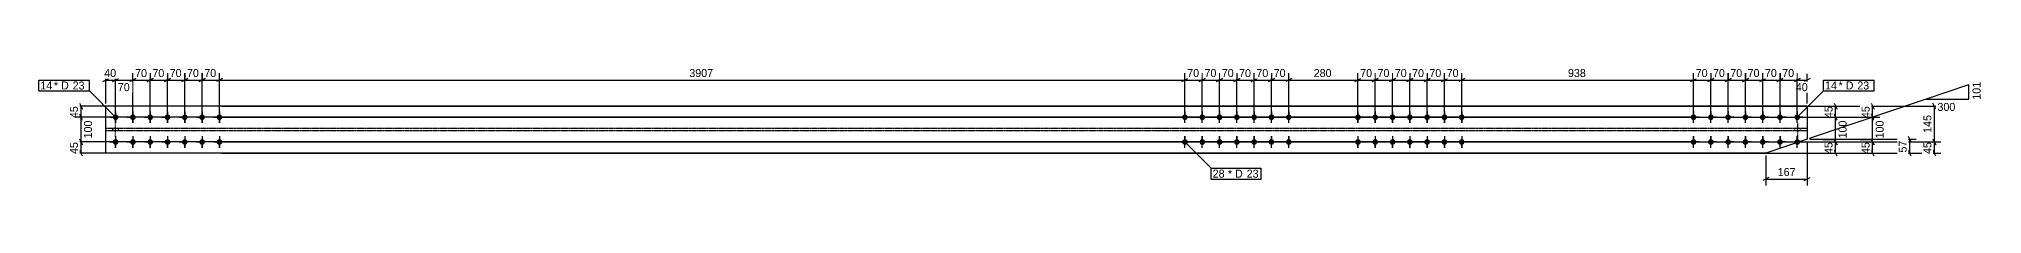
# Model space of a CAD drawing. Header units: millimetres. Extents: x 32 to 20329, y 26 to 977.
# Drawn here: x 32 to 7895, y 32 to 508 of the extents above; entities that cross this region are included whole.
import ezdxf

# ---------------------------------------------------------------- set-up
doc = ezdxf.new("R2010")
doc.units = ezdxf.units.MM
doc.linetypes.add('DXK_LINE_DOT2', pattern=[3.9198, 1.9599, -1.9599])
doc.linetypes.add('DXK_LINE_DOT4', pattern=[0.9408, 0.4704, -0.4704])
doc.styles.add('Comic Sans MS', font='COMIC.TTF', dxfattribs={"height": 0.2})

msp = doc.modelspace()

# ---------------------------------------------------------------- hatches: boundary and pattern name
at = {"linetype": 'Continuous'}
for points in [[(342.5, 296.1, -1), (342.5, 319.1, -1)], [(412.5, 296.1, -1), (412.5, 319.1, -1)], [(482.5, 296.1, -1), (482.5, 319.1, -1)], [(552.5, 296.1, -1), (552.5, 319.1, -1)], [(622.5, 296.1, -1), (622.5, 319.1, -1)], [(692.5, 296.1, -1), (692.5, 319.1, -1)], [(762.5, 296.1, -1), (762.5, 319.1, -1)], [(4669.7, 319.1, -1), (4669.7, 296.1, -1)], [(4739.7, 319.1, -1), (4739.7, 296.1, -1)], [(4809.7, 319.1, -1), (4809.7, 296.1, -1)], [(4879.7, 319.1, -1), (4879.7, 296.1, -1)], [(4949.7, 319.1, -1), (4949.7, 296.1, -1)], [(5019.7, 319.1, -1), (5019.7, 296.1, -1)], [(5089.7, 319.1, -1), (5089.7, 296.1, -1)], [(5369.7, 296.1, -1), (5369.7, 319.1, -1)], [(5439.7, 296.1, -1), (5439.7, 319.1, -1)], [(5509.7, 296.1, -1), (5509.7, 319.1, -1)], [(5579.7, 296.1, -1), (5579.7, 319.1, -1)], [(5649.7, 296.1, -1), (5649.7, 319.1, -1)], [(5719.7, 296.1, -1), (5719.7, 319.1, -1)], [(5789.7, 296.1, -1), (5789.7, 319.1, -1)], [(6727.6, 319.1, -1), (6727.6, 296.1, -1)], [(6797.6, 319.1, -1), (6797.6, 296.1, -1)], [(6867.6, 319.1, -1), (6867.6, 296.1, -1)], [(6937.6, 319.1, -1), (6937.6, 296.1, -1)], [(7007.6, 319.1, -1), (7007.6, 296.1, -1)], [(7077.6, 319.1, -1), (7077.6, 296.1, -1)], [(7147.6, 319.1, -1), (7147.6, 296.1, -1)], [(342.5, 196.1, -1), (342.5, 219.1, -1)], [(412.5, 196.1, -1), (412.5, 219.1, -1)], [(482.5, 196.1, -1), (482.5, 219.1, -1)], [(552.5, 196.1, -1), (552.5, 219.1, -1)], [(622.5, 196.1, -1), (622.5, 219.1, -1)], [(692.5, 196.1, -1), (692.5, 219.1, -1)], [(762.5, 196.1, -1), (762.5, 219.1, -1)], [(4669.7, 219.1, -1), (4669.7, 196.1, -1)], [(4739.7, 219.1, -1), (4739.7, 196.1, -1)], [(4809.7, 219.1, -1), (4809.7, 196.1, -1)], [(4879.7, 219.1, -1), (4879.7, 196.1, -1)], [(4949.7, 219.1, -1), (4949.7, 196.1, -1)], [(5019.7, 219.1, -1), (5019.7, 196.1, -1)], [(5089.7, 219.1, -1), (5089.7, 196.1, -1)], [(5369.7, 196.1, -1), (5369.7, 219.1, -1)], [(5439.7, 196.1, -1), (5439.7, 219.1, -1)], [(5509.7, 196.1, -1), (5509.7, 219.1, -1)], [(5579.7, 196.1, -1), (5579.7, 219.1, -1)], [(5649.7, 196.1, -1), (5649.7, 219.1, -1)], [(5719.7, 196.1, -1), (5719.7, 219.1, -1)], [(5789.7, 196.1, -1), (5789.7, 219.1, -1)], [(6727.6, 219.1, -1), (6727.6, 196.1, -1)], [(6797.6, 219.1, -1), (6797.6, 196.1, -1)], [(6867.6, 219.1, -1), (6867.6, 196.1, -1)], [(6937.6, 219.1, -1), (6937.6, 196.1, -1)], [(7007.6, 219.1, -1), (7007.6, 196.1, -1)], [(7077.6, 219.1, -1), (7077.6, 196.1, -1)], [(7147.6, 219.1, -1), (7147.6, 196.1, -1)]]:
    msp.add_hatch(color=3, dxfattribs=at).paths.add_polyline_path(points)

# ---------------------------------------------------------------- linework, layer by layer
at = {"color": 8, "linetype": 'Continuous'}
for p, q in [((302.5, 362.6), (302.5, 486)), ((342.5, 317.6), (342.5, 483.2)), ((412.5, 317.6), (412.5, 486)), ((482.5, 317.6), (482.5, 486)), ((552.5, 317.6), (552.5, 486)), ((622.5, 317.6), (622.5, 486)), ((692.5, 317.6), (692.5, 486)), ((762.5, 317.6), (762.5, 486)), ((762.5, 317.6), (762.5, 486)), ((4669.7, 317.6), (4669.7, 486)), ((4739.7, 317.6), (4739.7, 486)), ((4809.7, 317.6), (4809.7, 486)), ((4879.7, 317.6), (4879.7, 486)), ((4949.7, 317.6), (4949.7, 486)), ((5019.7, 317.6), (5019.7, 486)), ((5089.7, 317.6), (5089.7, 486)), ((5089.7, 317.6), (5089.7, 486)), ((5369.7, 317.6), (5369.7, 486)), ((5439.7, 317.6), (5439.7, 486)), ((5509.7, 317.6), (5509.7, 486)), ((5579.7, 317.6), (5579.7, 486)), ((5649.7, 317.6), (5649.7, 486)), ((5719.7, 317.6), (5719.7, 486)), ((5789.7, 317.6), (5789.7, 486)), ((5789.7, 317.6), (5789.7, 486)), ((6727.6, 317.6), (6727.6, 486)), ((6727.6, 317.6), (6727.6, 486)), ((6797.6, 317.6), (6797.6, 486)), ((6867.6, 317.6), (6867.6, 486)), ((6937.6, 317.6), (6937.6, 486)), ((7007.6, 317.6), (7007.6, 486)), ((7077.6, 317.6), (7077.6, 486)), ((7147.6, 317.6), (7147.6, 483.2)), ((7187.6, 362.6), (7187.6, 483.2)), ((330.5, 451.6), (354.5, 463.6)), ((400.5, 451.6), (424.5, 463.6)), ((470.5, 451.6), (494.5, 463.6)), ((540.5, 451.6), (564.5, 463.6)), ((610.5, 451.6), (634.5, 463.6)), ((680.5, 451.6), (704.5, 463.6)), ((692.5, 457.6), (762.5, 457.6)), ((774.5, 463.6), (750.5, 451.6)), ((774.5, 463.6), (750.5, 451.6)), ((4657.7, 451.6), (4681.7, 463.6)), ((4727.7, 451.6), (4751.7, 463.6)), ((4797.7, 451.6), (4821.7, 463.6)), ((4867.7, 451.6), (4891.7, 463.6)), ((4879.7, 457.6), (4949.7, 457.6)), ((4961.7, 463.6), (4937.7, 451.6)), ((5007.7, 451.6), (5031.7, 463.6)), ((5019.7, 457.6), (5089.7, 457.6)), ((5101.7, 463.6), (5077.7, 451.6)), ((5101.7, 463.6), (5077.7, 451.6)), ((5357.7, 451.6), (5381.7, 463.6)), ((5427.7, 451.6), (5451.7, 463.6)), ((5497.7, 451.6), (5521.7, 463.6)), ((5567.7, 451.6), (5591.7, 463.6)), ((5637.7, 451.6), (5661.7, 463.6)), ((5649.7, 457.6), (5719.7, 457.6)), ((5731.7, 463.6), (5707.7, 451.6)), ((5801.7, 463.6), (5777.7, 451.6)), ((5801.7, 463.6), (5777.7, 451.6)), ((5789.7, 457.6), (6727.6, 457.6)), ((6715.6, 451.6), (6739.6, 463.6)), ((6715.6, 451.6), (6739.6, 463.6)), ((6785.6, 451.6), (6809.6, 463.6)), ((6855.6, 451.6), (6879.6, 463.6)), ((6925.6, 451.6), (6949.6, 463.6)), ((6937.6, 457.6), (7007.6, 457.6)), ((7019.6, 463.6), (6995.6, 451.6)), ((7065.6, 451.6), (7089.6, 463.6)), ((7135.6, 451.6), (7159.6, 463.6)), ((7147.6, 457.6), (7187.6, 457.6)), ((7199.6, 463.6), (7175.6, 451.6)), ((7666.5, 381.1), (7841.1, 440.1)), ((7841.1, 381.1), (7841.1, 440.1)), ((6717.6, 352.6), (174.1, 352.6)), ((196.5, 364.6), (208.5, 340.6)), ((208.5, 295.6), (196.5, 319.6)), ((202.5, 307.6), (202.5, 352.6)), ((5799.7, 352.6), (7328.1, 352.6)), ((7296.5, 364.6), (7308.5, 340.6)), ((7296.5, 319.6), (7308.5, 295.6)), ((7446.5, 364.6), (7458.5, 340.6)), ((7458.5, 295.6), (7446.5, 319.6)), ((7452.5, 307.6), (7452.5, 352.6)), ((7666.5, 381.1), (7841.1, 381.1)), ((7708.5, 340.6), (7696.5, 364.6)), ((6717.6, 307.6), (174.1, 307.6)), ((5799.7, 307.6), (7330.9, 307.6)), ((7302.5, 207.6), (7302.5, 307.6)), ((6717.6, 162.6), (174.1, 162.6)), ((6717.6, 207.6), (176.9, 207.6)), ((208.5, 195.6), (196.5, 219.6)), ((208.5, 150.6), (196.5, 174.6)), ((772.5, 162.6), (7478.1, 162.6)), ((5799.7, 207.6), (7330.9, 207.6)), ((5799.7, 162.6), (7728.1, 162.6)), ((5799.7, 162.6), (7328.1, 162.6)), ((7187.6, 209.2), (7187.6, 32)), ((7308.5, 195.6), (7296.5, 219.6)), ((7308.5, 150.6), (7296.5, 174.6)), ((7446.5, 219.6), (7458.5, 195.6)), ((7458.5, 150.6), (7446.5, 174.6)), ((7452.5, 162.6), (7452.5, 207.6)), ((7596.5, 231.2), (7608.5, 207.2)), ((7608.5, 150.6), (7596.5, 174.6)), ((7602.5, 162.6), (7602.5, 219.2)), ((7696.5, 219.6), (7708.5, 195.6)), ((7708.5, 150.6), (7696.5, 174.6)), ((7702.5, 162.6), (7702.5, 207.6)), ((7020.1, 152.6), (7020.1, 32)), ((7032.1, 63.6), (7008.1, 51.6)), ((7020.1, 57.6), (7187.6, 57.6)), ((7175.6, 51.6), (7199.6, 63.6))]:
    msp.add_line(p, q, dxfattribs=at)
at = {"color": 7, "linetype": 'Continuous'}
for p, q in [((7187.6, 352.6), (302.5, 352.6)), ((302.5, 162.6), (302.5, 352.6)), ((7187.6, 352.6), (7187.6, 219.2)), ((7020.1, 162.6), (302.5, 162.6)), ((7187.6, 219.2), (7020.1, 162.6))]:
    msp.add_line(p, q, dxfattribs=at)
at = {"color": 3, "linetype": 'Continuous'}
for p, q in [((342.5, 330.6), (342.5, 284.6)), ((342.5, 330.6), (342.5, 315.3)), ((412.5, 330.6), (412.5, 284.6)), ((412.5, 330.6), (412.5, 315.3)), ((482.5, 330.6), (482.5, 284.6)), ((482.5, 330.6), (482.5, 315.3)), ((552.5, 330.6), (552.5, 284.6)), ((552.5, 330.6), (552.5, 315.3)), ((622.5, 330.6), (622.5, 284.6)), ((622.5, 330.6), (622.5, 315.3)), ((692.5, 330.6), (692.5, 284.6)), ((692.5, 330.6), (692.5, 315.3)), ((762.5, 330.6), (762.5, 284.6)), ((762.5, 330.6), (762.5, 315.3)), ((4669.7, 284.6), (4669.7, 330.6)), ((4669.7, 330.6), (4669.7, 315.3)), ((4739.7, 284.6), (4739.7, 330.6)), ((4739.7, 330.6), (4739.7, 315.3)), ((4809.7, 284.6), (4809.7, 330.6)), ((4809.7, 330.6), (4809.7, 315.3)), ((4879.7, 284.6), (4879.7, 330.6)), ((4879.7, 330.6), (4879.7, 315.3)), ((4949.7, 284.6), (4949.7, 330.6)), ((4949.7, 330.6), (4949.7, 315.3)), ((5019.7, 284.6), (5019.7, 330.6)), ((5019.7, 330.6), (5019.7, 315.3)), ((5089.7, 284.6), (5089.7, 330.6)), ((5089.7, 330.6), (5089.7, 315.3)), ((5369.7, 330.6), (5369.7, 284.6)), ((5369.7, 330.6), (5369.7, 315.3)), ((5439.7, 330.6), (5439.7, 284.6)), ((5439.7, 330.6), (5439.7, 315.3)), ((5509.7, 330.6), (5509.7, 284.6)), ((5509.7, 330.6), (5509.7, 315.3)), ((5579.7, 330.6), (5579.7, 284.6)), ((5579.7, 330.6), (5579.7, 315.3)), ((5649.7, 330.6), (5649.7, 284.6)), ((5649.7, 330.6), (5649.7, 315.3)), ((5719.7, 330.6), (5719.7, 284.6)), ((5719.7, 330.6), (5719.7, 315.3)), ((5789.7, 330.6), (5789.7, 284.6)), ((5789.7, 330.6), (5789.7, 315.3)), ((6727.6, 284.6), (6727.6, 330.6)), ((6727.6, 330.6), (6727.6, 315.3)), ((6797.6, 284.6), (6797.6, 330.6)), ((6797.6, 330.6), (6797.6, 315.3)), ((6867.6, 284.6), (6867.6, 330.6)), ((6867.6, 330.6), (6867.6, 315.3)), ((6937.6, 284.6), (6937.6, 330.6)), ((6937.6, 330.6), (6937.6, 315.3)), ((7007.6, 284.6), (7007.6, 330.6)), ((7007.6, 330.6), (7007.6, 315.3)), ((7077.6, 284.6), (7077.6, 330.6)), ((7077.6, 330.6), (7077.6, 315.3)), ((7147.6, 284.6), (7147.6, 330.6)), ((7147.6, 330.6), (7147.6, 315.3)), ((365.5, 307.6), (319.5, 307.6)), ((319.5, 307.6), (334.8, 307.6)), ((342.5, 284.6), (342.5, 299.9)), ((365.5, 307.6), (350.1, 307.6)), ((435.5, 307.6), (389.5, 307.6)), ((389.5, 307.6), (404.8, 307.6)), ((412.5, 284.6), (412.5, 299.9)), ((435.5, 307.6), (420.1, 307.6)), ((505.5, 307.6), (459.5, 307.6)), ((459.5, 307.6), (474.8, 307.6)), ((482.5, 284.6), (482.5, 299.9)), ((505.5, 307.6), (490.1, 307.6)), ((575.5, 307.6), (529.5, 307.6)), ((529.5, 307.6), (544.8, 307.6)), ((552.5, 284.6), (552.5, 299.9)), ((575.5, 307.6), (560.1, 307.6)), ((645.5, 307.6), (599.5, 307.6)), ((599.5, 307.6), (614.8, 307.6)), ((622.5, 284.6), (622.5, 299.9)), ((645.5, 307.6), (630.1, 307.6)), ((715.5, 307.6), (669.5, 307.6)), ((669.5, 307.6), (684.8, 307.6)), ((692.5, 284.6), (692.5, 299.9)), ((715.5, 307.6), (700.1, 307.6)), ((785.5, 307.6), (739.5, 307.6)), ((739.5, 307.6), (754.8, 307.6)), ((762.5, 284.6), (762.5, 299.9)), ((785.5, 307.6), (770.1, 307.6)), ((4646.7, 307.6), (4692.7, 307.6)), ((4646.7, 307.6), (4662, 307.6)), ((4669.7, 284.6), (4669.7, 299.9)), ((4692.7, 307.6), (4677.4, 307.6)), ((4716.7, 307.6), (4762.7, 307.6)), ((4716.7, 307.6), (4732, 307.6)), ((4739.7, 284.6), (4739.7, 299.9)), ((4762.7, 307.6), (4747.4, 307.6)), ((4786.7, 307.6), (4832.7, 307.6)), ((4786.7, 307.6), (4802, 307.6)), ((4809.7, 284.6), (4809.7, 299.9)), ((4832.7, 307.6), (4817.4, 307.6)), ((4856.7, 307.6), (4902.7, 307.6)), ((4856.7, 307.6), (4872, 307.6)), ((4879.7, 284.6), (4879.7, 299.9)), ((4902.7, 307.6), (4887.4, 307.6)), ((4926.7, 307.6), (4972.7, 307.6)), ((4926.7, 307.6), (4942, 307.6)), ((4949.7, 284.6), (4949.7, 299.9)), ((4972.7, 307.6), (4957.4, 307.6)), ((4996.7, 307.6), (5042.7, 307.6)), ((4996.7, 307.6), (5012, 307.6)), ((5019.7, 284.6), (5019.7, 299.9)), ((5042.7, 307.6), (5027.4, 307.6)), ((5066.7, 307.6), (5112.7, 307.6)), ((5066.7, 307.6), (5082, 307.6)), ((5089.7, 284.6), (5089.7, 299.9)), ((5112.7, 307.6), (5097.4, 307.6)), ((5392.7, 307.6), (5346.7, 307.6)), ((5346.7, 307.6), (5362, 307.6)), ((5369.7, 284.6), (5369.7, 299.9)), ((5392.7, 307.6), (5377.4, 307.6)), ((5462.7, 307.6), (5416.7, 307.6)), ((5416.7, 307.6), (5432, 307.6)), ((5439.7, 284.6), (5439.7, 299.9)), ((5462.7, 307.6), (5447.4, 307.6)), ((5532.7, 307.6), (5486.7, 307.6)), ((5486.7, 307.6), (5502, 307.6)), ((5509.7, 284.6), (5509.7, 299.9)), ((5532.7, 307.6), (5517.4, 307.6)), ((5602.7, 307.6), (5556.7, 307.6)), ((5556.7, 307.6), (5572, 307.6)), ((5579.7, 284.6), (5579.7, 299.9)), ((5602.7, 307.6), (5587.4, 307.6)), ((5672.7, 307.6), (5626.7, 307.6)), ((5626.7, 307.6), (5642, 307.6)), ((5649.7, 284.6), (5649.7, 299.9)), ((5672.7, 307.6), (5657.4, 307.6)), ((5742.7, 307.6), (5696.7, 307.6)), ((5696.7, 307.6), (5712, 307.6)), ((5719.7, 284.6), (5719.7, 299.9)), ((5742.7, 307.6), (5727.4, 307.6)), ((5812.7, 307.6), (5766.7, 307.6)), ((5766.7, 307.6), (5782, 307.6)), ((5789.7, 284.6), (5789.7, 299.9)), ((5812.7, 307.6), (5797.4, 307.6)), ((6704.6, 307.6), (6750.6, 307.6)), ((6704.6, 307.6), (6719.9, 307.6)), ((6727.6, 284.6), (6727.6, 299.9)), ((6750.6, 307.6), (6735.3, 307.6)), ((6774.6, 307.6), (6820.6, 307.6)), ((6774.6, 307.6), (6789.9, 307.6)), ((6797.6, 284.6), (6797.6, 299.9)), ((6820.6, 307.6), (6805.3, 307.6)), ((6844.6, 307.6), (6890.6, 307.6)), ((6844.6, 307.6), (6859.9, 307.6)), ((6867.6, 284.6), (6867.6, 299.9)), ((6890.6, 307.6), (6875.3, 307.6)), ((6914.6, 307.6), (6960.6, 307.6)), ((6914.6, 307.6), (6929.9, 307.6)), ((6937.6, 284.6), (6937.6, 299.9)), ((6960.6, 307.6), (6945.3, 307.6)), ((6984.6, 307.6), (7030.6, 307.6)), ((6984.6, 307.6), (6999.9, 307.6)), ((7007.6, 284.6), (7007.6, 299.9)), ((7030.6, 307.6), (7015.3, 307.6)), ((7054.6, 307.6), (7100.6, 307.6)), ((7054.6, 307.6), (7069.9, 307.6)), ((7077.6, 284.6), (7077.6, 299.9)), ((7100.6, 307.6), (7085.3, 307.6)), ((7124.6, 307.6), (7170.6, 307.6)), ((7124.6, 307.6), (7139.9, 307.6)), ((7147.6, 284.6), (7147.6, 299.9)), ((7170.6, 307.6), (7155.3, 307.6)), ((365.5, 207.6), (319.5, 207.6)), ((319.5, 207.6), (334.8, 207.6)), ((342.5, 230.6), (342.5, 184.6)), ((342.5, 230.6), (342.5, 215.3)), ((342.5, 184.6), (342.5, 199.9)), ((365.5, 207.6), (350.1, 207.6)), ((435.5, 207.6), (389.5, 207.6)), ((389.5, 207.6), (404.8, 207.6)), ((412.5, 230.6), (412.5, 184.6)), ((412.5, 230.6), (412.5, 215.3)), ((412.5, 184.6), (412.5, 199.9)), ((435.5, 207.6), (420.1, 207.6)), ((505.5, 207.6), (459.5, 207.6)), ((459.5, 207.6), (474.8, 207.6)), ((482.5, 230.6), (482.5, 184.6)), ((482.5, 230.6), (482.5, 215.3)), ((482.5, 184.6), (482.5, 199.9)), ((505.5, 207.6), (490.1, 207.6)), ((575.5, 207.6), (529.5, 207.6)), ((529.5, 207.6), (544.8, 207.6)), ((552.5, 230.6), (552.5, 184.6)), ((552.5, 230.6), (552.5, 215.3)), ((552.5, 184.6), (552.5, 199.9)), ((575.5, 207.6), (560.1, 207.6)), ((645.5, 207.6), (599.5, 207.6)), ((599.5, 207.6), (614.8, 207.6)), ((622.5, 230.6), (622.5, 184.6)), ((622.5, 230.6), (622.5, 215.3)), ((622.5, 184.6), (622.5, 199.9)), ((645.5, 207.6), (630.1, 207.6)), ((715.5, 207.6), (669.5, 207.6)), ((669.5, 207.6), (684.8, 207.6)), ((692.5, 230.6), (692.5, 184.6)), ((692.5, 230.6), (692.5, 215.3)), ((692.5, 184.6), (692.5, 199.9)), ((715.5, 207.6), (700.1, 207.6)), ((785.5, 207.6), (739.5, 207.6)), ((739.5, 207.6), (754.8, 207.6)), ((762.5, 230.6), (762.5, 184.6)), ((762.5, 230.6), (762.5, 215.3)), ((762.5, 184.6), (762.5, 199.9)), ((785.5, 207.6), (770.1, 207.6)), ((4646.7, 207.6), (4692.7, 207.6)), ((4646.7, 207.6), (4662, 207.6)), ((4669.7, 184.6), (4669.7, 230.6)), ((4669.7, 230.6), (4669.7, 215.3)), ((4669.7, 184.6), (4669.7, 199.9)), ((4692.7, 207.6), (4677.4, 207.6)), ((4716.7, 207.6), (4762.7, 207.6)), ((4716.7, 207.6), (4732, 207.6)), ((4739.7, 184.6), (4739.7, 230.6)), ((4739.7, 230.6), (4739.7, 215.3)), ((4739.7, 184.6), (4739.7, 199.9)), ((4762.7, 207.6), (4747.4, 207.6)), ((4786.7, 207.6), (4832.7, 207.6)), ((4786.7, 207.6), (4802, 207.6)), ((4809.7, 184.6), (4809.7, 230.6)), ((4809.7, 230.6), (4809.7, 215.3)), ((4809.7, 184.6), (4809.7, 199.9)), ((4832.7, 207.6), (4817.4, 207.6)), ((4856.7, 207.6), (4902.7, 207.6)), ((4856.7, 207.6), (4872, 207.6)), ((4879.7, 184.6), (4879.7, 230.6)), ((4879.7, 230.6), (4879.7, 215.3)), ((4879.7, 184.6), (4879.7, 199.9)), ((4902.7, 207.6), (4887.4, 207.6)), ((4926.7, 207.6), (4972.7, 207.6)), ((4926.7, 207.6), (4942, 207.6)), ((4949.7, 184.6), (4949.7, 230.6)), ((4949.7, 230.6), (4949.7, 215.3)), ((4949.7, 184.6), (4949.7, 199.9)), ((4972.7, 207.6), (4957.4, 207.6)), ((4996.7, 207.6), (5042.7, 207.6)), ((4996.7, 207.6), (5012, 207.6)), ((5019.7, 184.6), (5019.7, 230.6)), ((5019.7, 230.6), (5019.7, 215.3)), ((5019.7, 184.6), (5019.7, 199.9)), ((5042.7, 207.6), (5027.4, 207.6)), ((5066.7, 207.6), (5112.7, 207.6)), ((5066.7, 207.6), (5082, 207.6)), ((5089.7, 184.6), (5089.7, 230.6)), ((5089.7, 230.6), (5089.7, 215.3)), ((5089.7, 184.6), (5089.7, 199.9)), ((5112.7, 207.6), (5097.4, 207.6)), ((5392.7, 207.6), (5346.7, 207.6)), ((5346.7, 207.6), (5362, 207.6)), ((5369.7, 230.6), (5369.7, 184.6)), ((5369.7, 230.6), (5369.7, 215.3)), ((5369.7, 184.6), (5369.7, 199.9)), ((5392.7, 207.6), (5377.4, 207.6)), ((5462.7, 207.6), (5416.7, 207.6)), ((5416.7, 207.6), (5432, 207.6)), ((5439.7, 230.6), (5439.7, 184.6)), ((5439.7, 230.6), (5439.7, 215.3)), ((5439.7, 184.6), (5439.7, 199.9)), ((5462.7, 207.6), (5447.4, 207.6)), ((5532.7, 207.6), (5486.7, 207.6)), ((5486.7, 207.6), (5502, 207.6)), ((5509.7, 230.6), (5509.7, 184.6)), ((5509.7, 230.6), (5509.7, 215.3)), ((5509.7, 184.6), (5509.7, 199.9)), ((5532.7, 207.6), (5517.4, 207.6)), ((5602.7, 207.6), (5556.7, 207.6)), ((5556.7, 207.6), (5572, 207.6)), ((5579.7, 230.6), (5579.7, 184.6)), ((5579.7, 230.6), (5579.7, 215.3)), ((5579.7, 184.6), (5579.7, 199.9)), ((5602.7, 207.6), (5587.4, 207.6)), ((5672.7, 207.6), (5626.7, 207.6)), ((5626.7, 207.6), (5642, 207.6)), ((5649.7, 230.6), (5649.7, 184.6)), ((5649.7, 230.6), (5649.7, 215.3)), ((5649.7, 184.6), (5649.7, 199.9)), ((5672.7, 207.6), (5657.4, 207.6)), ((5742.7, 207.6), (5696.7, 207.6)), ((5696.7, 207.6), (5712, 207.6)), ((5719.7, 230.6), (5719.7, 184.6)), ((5719.7, 230.6), (5719.7, 215.3)), ((5719.7, 184.6), (5719.7, 199.9)), ((5742.7, 207.6), (5727.4, 207.6)), ((5812.7, 207.6), (5766.7, 207.6)), ((5766.7, 207.6), (5782, 207.6)), ((5789.7, 230.6), (5789.7, 184.6)), ((5789.7, 230.6), (5789.7, 215.3)), ((5789.7, 184.6), (5789.7, 199.9)), ((5812.7, 207.6), (5797.4, 207.6)), ((6704.6, 207.6), (6750.6, 207.6)), ((6704.6, 207.6), (6719.9, 207.6)), ((6727.6, 184.6), (6727.6, 230.6)), ((6727.6, 230.6), (6727.6, 215.3)), ((6727.6, 184.6), (6727.6, 199.9)), ((6750.6, 207.6), (6735.3, 207.6)), ((6774.6, 207.6), (6820.6, 207.6)), ((6774.6, 207.6), (6789.9, 207.6)), ((6797.6, 184.6), (6797.6, 230.6)), ((6797.6, 230.6), (6797.6, 215.3)), ((6797.6, 184.6), (6797.6, 199.9)), ((6820.6, 207.6), (6805.3, 207.6)), ((6844.6, 207.6), (6890.6, 207.6)), ((6844.6, 207.6), (6859.9, 207.6)), ((6867.6, 184.6), (6867.6, 230.6)), ((6867.6, 230.6), (6867.6, 215.3)), ((6867.6, 184.6), (6867.6, 199.9)), ((6890.6, 207.6), (6875.3, 207.6)), ((6914.6, 207.6), (6960.6, 207.6)), ((6914.6, 207.6), (6929.9, 207.6)), ((6937.6, 184.6), (6937.6, 230.6)), ((6937.6, 230.6), (6937.6, 215.3)), ((6937.6, 184.6), (6937.6, 199.9)), ((6960.6, 207.6), (6945.3, 207.6)), ((6984.6, 207.6), (7030.6, 207.6)), ((6984.6, 207.6), (6999.9, 207.6)), ((7007.6, 184.6), (7007.6, 230.6)), ((7007.6, 230.6), (7007.6, 215.3)), ((7007.6, 184.6), (7007.6, 199.9)), ((7030.6, 207.6), (7015.3, 207.6)), ((7054.6, 207.6), (7100.6, 207.6)), ((7054.6, 207.6), (7069.9, 207.6)), ((7077.6, 184.6), (7077.6, 230.6)), ((7077.6, 230.6), (7077.6, 215.3)), ((7077.6, 184.6), (7077.6, 199.9)), ((7100.6, 207.6), (7085.3, 207.6)), ((7124.6, 207.6), (7170.6, 207.6)), ((7124.6, 207.6), (7139.9, 207.6)), ((7147.6, 184.6), (7147.6, 230.6)), ((7147.6, 230.6), (7147.6, 215.3)), ((7147.6, 184.6), (7147.6, 199.9)), ((7170.6, 207.6), (7155.3, 207.6))]:
    msp.add_line(p, q, dxfattribs=at)
at = {"color": 7, "linetype": 'DXK_LINE_DOT4'}
for p, q in [((7187.6, 262.3), (302.5, 262.3)), ((7187.6, 252.9), (302.5, 252.9))]:
    msp.add_line(p, q, dxfattribs=at)
at = {"color": 3, "linetype": 'DXK_LINE_DOT2'}
for p, q in [((330.7, 252.9), (330.7, 262.3)), ((330.7, 252.9), (330.7, 262.3)), ((330.7, 252.9), (330.7, 262.3)), ((330.7, 252.9), (330.7, 262.3)), ((330.7, 252.9), (330.7, 262.3)), ((342.2, 229.7), (342.2, 292.9)), ((342.2, 229.7), (342.2, 292.9)), ((342.2, 229.7), (342.2, 292.9)), ((342.2, 229.7), (342.2, 292.9)), ((342.2, 229.7), (342.2, 292.9)), ((353.7, 252.9), (353.7, 262.3)), ((353.7, 252.9), (353.7, 262.3)), ((353.7, 252.9), (353.7, 262.3)), ((353.7, 252.9), (353.7, 262.3)), ((353.7, 252.9), (353.7, 262.3)), ((7136.4, 262.3), (7136.4, 252.9)), ((7136.4, 262.3), (7136.4, 252.9)), ((7136.4, 262.3), (7136.4, 252.9)), ((7136.4, 262.3), (7136.4, 252.9)), ((7136.4, 262.3), (7136.4, 252.9)), ((7147.9, 285.5), (7147.9, 222.3)), ((7147.9, 285.5), (7147.9, 222.3)), ((7147.9, 285.5), (7147.9, 222.3)), ((7147.9, 285.5), (7147.9, 222.3)), ((7147.9, 285.5), (7147.9, 222.3)), ((7159.4, 262.3), (7159.4, 252.9)), ((7159.4, 262.3), (7159.4, 252.9)), ((7159.4, 262.3), (7159.4, 252.9)), ((7159.4, 262.3), (7159.4, 252.9)), ((7159.4, 262.3), (7159.4, 252.9))]:
    msp.add_line(p, q, dxfattribs=at)

# ---------------------------------------------------------------- wipeouts: each hides what was drawn before it
at = {"color": 0}
for points in [[(83.3, 419.7), (83.3, 451.7), (38, 451.7), (38, 419.7)], [(4833.9, 63.5), (4833.9, 95.5), (4781.8, 95.5), (4781.8, 63.5)]]:
    msp.add_wipeout(points, dxfattribs=at)

# ---------------------------------------------------------------- next in the draw order: wipeouts: each hides what was drawn before it
for points in [[(4947.2, 463.6), (4947.2, 508.4), (4882.3, 508.4), (4882.3, 463.6)], [(5717.2, 463.6), (5717.2, 508.4), (5652.3, 508.4), (5652.3, 463.6)], [(6304.2, 463.6), (6304.2, 508.4), (6213.2, 508.4), (6213.2, 463.6)], [(7005, 463.6), (7005, 508.4), (6940.1, 508.4), (6940.1, 463.6)], [(83.3, 419.7), (83.3, 451.7), (38, 451.7), (38, 419.7)], [(7200, 406.8), (7200, 451.6), (7135.1, 451.6), (7135.1, 406.8)], [(7895.5, 449.3), (7850.7, 449.3), (7850.7, 372), (7895.5, 372)], [(196.5, 362.6), (151.7, 362.6), (151.7, 297.6), (196.5, 297.6)], [(7353.3, 299.7), (7308.5, 299.7), (7308.5, 215.5), (7353.3, 215.5)], [(4833.9, 63.5), (4833.9, 95.5), (4781.8, 95.5), (4781.8, 63.5)], [(7145.9, 63.6), (7145.9, 108.4), (7061.8, 108.4), (7061.8, 63.6)]]:
    msp.add_wipeout(points, dxfattribs=at)

# ---------------------------------------------------------------- next in the draw order: linework, layer by layer
at = {"color": 8, "linetype": 'Continuous'}
for p, q in [((4879.7, 317.6), (4879.7, 486)), ((4949.7, 317.6), (4949.7, 486)), ((5649.7, 317.6), (5649.7, 486)), ((5719.7, 317.6), (5719.7, 486)), ((6937.6, 317.6), (6937.6, 486)), ((7007.6, 317.6), (7007.6, 486)), ((7147.6, 317.6), (7147.6, 486)), ((4809.7, 457.6), (4879.7, 457.6)), ((4891.7, 463.6), (4867.7, 451.6)), ((4937.7, 451.6), (4961.7, 463.6)), ((5579.7, 457.6), (5649.7, 457.6)), ((5661.7, 463.6), (5637.7, 451.6)), ((5707.7, 451.6), (5731.7, 463.6)), ((5719.7, 457.6), (5789.7, 457.6)), ((6867.6, 457.6), (6937.6, 457.6)), ((6949.6, 463.6), (6925.6, 451.6)), ((6995.6, 451.6), (7019.6, 463.6)), ((7077.6, 457.6), (7147.6, 457.6)), ((7159.6, 463.6), (7135.6, 451.6)), ((196.5, 319.6), (208.5, 295.6)), ((7308.5, 295.6), (7296.5, 319.6)), ((7302.5, 307.6), (7302.5, 352.6)), ((6717.6, 307.6), (176.9, 307.6)), ((202.5, 207.6), (202.5, 307.6)), ((5799.7, 307.6), (7328.1, 307.6)), ((772.5, 207.6), (7478.1, 207.6)), ((5799.7, 207.6), (7728.1, 207.6)), ((5799.7, 207.6), (7328.1, 207.6)), ((7296.5, 219.6), (7308.5, 195.6)), ((7302.5, 162.6), (7302.5, 207.6))]:
    msp.add_line(p, q, dxfattribs=at)
at = {"color": 7, "linetype": 'Continuous'}
for p, q in [((32, 413.7), (32, 457.7)), ((4669.7, 207.6), (4775.8, 101.5)), ((4775.8, 57.5), (4775.8, 101.5))]:
    msp.add_line(p, q, dxfattribs=at)

# ---------------------------------------------------------------- next in the draw order: texts
at = {"color": 3, "style": 'Comic Sans MS'}
for s, p in [('70', (4888.7, 470)), ('70', (5658.7, 470)), ('938', (6219.6, 470)), ('70', (6946.5, 470)), ('40', (7141.5, 413.2)), ('167', (7068.2, 70))]:
    msp.add_text(s, height=32.38, dxfattribs=at).set_placement(p)
for s, p in [('101', (7889.1, 378.4)), ('45', (190.1, 304)), ('100', (7346.9, 221.9))]:
    msp.add_text(s, height=32.38, rotation=90.00021, dxfattribs=at).set_placement(p)

# ---------------------------------------------------------------- next in the draw order: wipeouts: each hides what was drawn before it
at = {"color": 0}
for points in [[(159.1, 419.7), (159.1, 451.7), (92.9, 451.7), (92.9, 419.7)], [(4909.7, 63.5), (4909.7, 95.5), (4843.5, 95.5), (4843.5, 63.5)]]:
    msp.add_wipeout(points, dxfattribs=at)

# ---------------------------------------------------------------- next in the draw order: wipeouts: each hides what was drawn before it
for points in [[(4877.2, 463.6), (4877.2, 508.4), (4812.3, 508.4), (4812.3, 463.6)], [(5647.2, 463.6), (5647.2, 508.4), (5582.3, 508.4), (5582.3, 463.6)], [(5787.2, 463.6), (5787.2, 508.4), (5722.3, 508.4), (5722.3, 463.6)], [(6935, 463.6), (6935, 508.4), (6870.1, 508.4), (6870.1, 463.6)], [(7145, 463.6), (7145, 508.4), (7080.1, 508.4), (7080.1, 463.6)], [(159.1, 419.7), (159.1, 451.7), (92.9, 451.7), (92.9, 419.7)], [(7296.5, 362.6), (7251.7, 362.6), (7251.7, 297.6), (7296.5, 297.6)], [(253.3, 299.7), (208.5, 299.7), (208.5, 215.5), (253.3, 215.5)], [(7446.5, 217.6), (7401.7, 217.6), (7401.7, 152.6), (7446.5, 152.6)], [(7696.5, 217.6), (7651.7, 217.6), (7651.7, 152.6), (7696.5, 152.6)], [(4909.7, 63.5), (4909.7, 95.5), (4843.5, 95.5), (4843.5, 63.5)]]:
    msp.add_wipeout(points, dxfattribs=at)

# ---------------------------------------------------------------- next in the draw order: linework, layer by layer
at = {"color": 8, "linetype": 'Continuous'}
for p, q in [((4809.7, 317.6), (4809.7, 486)), ((5579.7, 317.6), (5579.7, 486)), ((6867.6, 317.6), (6867.6, 486)), ((7077.6, 317.6), (7077.6, 486)), ((4739.7, 457.6), (4809.7, 457.6)), ((4821.7, 463.6), (4797.7, 451.6)), ((5509.7, 457.6), (5579.7, 457.6)), ((5591.7, 463.6), (5567.7, 451.6)), ((6797.6, 457.6), (6867.6, 457.6)), ((6879.6, 463.6), (6855.6, 451.6)), ((7007.6, 457.6), (7077.6, 457.6)), ((7089.6, 463.6), (7065.6, 451.6)), ((772.5, 352.6), (7478.1, 352.6)), ((5799.7, 352.6), (7728.1, 352.6)), ((7702.5, 207.6), (7702.5, 352.6)), ((772.5, 307.6), (7478.1, 307.6)), ((6717.6, 207.6), (174.1, 207.6)), ((196.5, 219.6), (208.5, 195.6)), ((202.5, 162.6), (202.5, 207.6)), ((5799.7, 207.6), (7728.1, 207.6)), ((7458.5, 195.6), (7446.5, 219.6)), ((7696.5, 219.6), (7708.5, 195.6))]:
    msp.add_line(p, q, dxfattribs=at)

# ---------------------------------------------------------------- next in the draw order: texts
at = {"color": 3, "style": 'Comic Sans MS'}
for s, p in [('70', (4818.7, 470)), ('70', (5588.7, 470)), ('70', (5728.7, 470)), ('70', (6876.5, 470)), ('70', (7086.5, 470)), ('14', (38, 419.7)), ('28', (4781.8, 63.5))]:
    msp.add_text(s, height=32.38, dxfattribs=at).set_placement(p)
for s, p in [('45', (7290.1, 304)), ('100', (246.9, 221.9)), ('45', (7440.1, 159)), ('45', (7690.1, 159))]:
    msp.add_text(s, height=32.38, rotation=90.00021, dxfattribs=at).set_placement(p)

# ---------------------------------------------------------------- next in the draw order: wipeouts: each hides what was drawn before it
at = {"color": 0}
for points in [[(220.8, 419.7), (220.8, 451.7), (168.7, 451.7), (168.7, 419.7)], [(4971.4, 63.5), (4971.4, 95.5), (4919.3, 95.5), (4919.3, 63.5)]]:
    msp.add_wipeout(points, dxfattribs=at)

# ---------------------------------------------------------------- next in the draw order: wipeouts: each hides what was drawn before it
for points in [[(4807.2, 463.6), (4807.2, 508.4), (4742.3, 508.4), (4742.3, 463.6)], [(5577.2, 463.6), (5577.2, 508.4), (5512.3, 508.4), (5512.3, 463.6)], [(6865, 463.6), (6865, 508.4), (6800.1, 508.4), (6800.1, 463.6)], [(7075, 463.6), (7075, 508.4), (7010.1, 508.4), (7010.1, 463.6)], [(220.8, 419.7), (220.8, 451.7), (168.7, 451.7), (168.7, 419.7)], [(7446.5, 362.6), (7401.7, 362.6), (7401.7, 297.6), (7446.5, 297.6)], [(7696.5, 322.2), (7651.7, 322.2), (7651.7, 238), (7696.5, 238)], [(196.5, 217.6), (151.7, 217.6), (151.7, 152.6), (196.5, 152.6)], [(4971.4, 63.5), (4971.4, 95.5), (4919.3, 95.5), (4919.3, 63.5)]]:
    msp.add_wipeout(points, dxfattribs=at)

# ---------------------------------------------------------------- next in the draw order: linework, layer by layer
at = {"color": 8, "linetype": 'Continuous'}
for p, q in [((4739.7, 317.6), (4739.7, 486)), ((5509.7, 317.6), (5509.7, 486)), ((6797.6, 317.6), (6797.6, 486)), ((4669.7, 457.6), (4739.7, 457.6)), ((4751.7, 463.6), (4727.7, 451.6)), ((5439.7, 457.6), (5509.7, 457.6)), ((5521.7, 463.6), (5497.7, 451.6)), ((6727.6, 457.6), (6797.6, 457.6)), ((6809.6, 463.6), (6785.6, 451.6)), ((7197.1, 222.4), (7666.5, 381.1)), ((7446.5, 319.6), (7458.5, 295.6)), ((772.5, 307.6), (7480.9, 307.6)), ((7452.5, 207.6), (7452.5, 307.6))]:
    msp.add_line(p, q, dxfattribs=at)
at = {"color": 7, "linetype": 'Continuous'}
for p, q in [((32, 457.7), (236.4, 457.7)), ((32, 413.7), (236.4, 413.7)), ((236.4, 413.7), (236.4, 457.7)), ((4775.8, 101.5), (4977.4, 101.5)), ((4977.4, 57.5), (4977.4, 101.5)), ((4775.8, 57.5), (4977.4, 57.5))]:
    msp.add_line(p, q, dxfattribs=at)

# ---------------------------------------------------------------- next in the draw order: texts
at = {"color": 3, "style": 'Comic Sans MS'}
for s, p in [('70', (4748.7, 470)), ('70', (5518.7, 470)), ('70', (6806.5, 470)), ('70', (7016.5, 470)), ('* D', (92.9, 419.7)), ('23', (168.7, 419.7)), ('* D', (4843.5, 63.5)), ('23', (4919.3, 63.5))]:
    msp.add_text(s, height=32.38, dxfattribs=at).set_placement(p)
for s, p in [('45', (7440.1, 304)), ('145', (7690.1, 244.4)), ('45', (190.1, 159))]:
    msp.add_text(s, height=32.38, rotation=90.00021, dxfattribs=at).set_placement(p)

# ---------------------------------------------------------------- next in the draw order: wipeouts: each hides what was drawn before it
at = {"color": 0}
for points in [[(4737.2, 463.6), (4737.2, 508.4), (4672.3, 508.4), (4672.3, 463.6)], [(5507.2, 463.6), (5507.2, 508.4), (5442.3, 508.4), (5442.3, 463.6)], [(6795, 463.6), (6795, 508.4), (6730.1, 508.4), (6730.1, 463.6)], [(7304.9, 419.7), (7304.9, 451.7), (7259.6, 451.7), (7259.6, 419.7)], [(7799.3, 326.7), (7799.3, 371.5), (7708.3, 371.5), (7708.3, 326.7)], [(7296.5, 217.6), (7251.7, 217.6), (7251.7, 152.6), (7296.5, 152.6)]]:
    msp.add_wipeout(points, dxfattribs=at)

# ---------------------------------------------------------------- next in the draw order: linework, layer by layer
at = {"color": 8, "linetype": 'Continuous'}
for p, q in [((4669.7, 317.6), (4669.7, 486)), ((5439.7, 317.6), (5439.7, 486)), ((762.5, 457.6), (4669.7, 457.6)), ((4657.7, 451.6), (4681.7, 463.6)), ((5369.7, 457.6), (5439.7, 457.6)), ((5451.7, 463.6), (5427.7, 451.6)), ((772.5, 207.6), (7480.9, 207.6)), ((7030.1, 162.6), (7628.1, 162.6))]:
    msp.add_line(p, q, dxfattribs=at)

# ---------------------------------------------------------------- next in the draw order: texts
at = {"color": 3, "style": 'Comic Sans MS'}
for s, p in [('70', (4678.7, 470)), ('70', (5448.7, 470)), ('70', (6736.5, 470)), ('300', (7714.7, 333.1))]:
    msp.add_text(s, height=32.38, dxfattribs=at).set_placement(p)
msp.add_text('45', height=32.38, rotation=90.00021, dxfattribs=at).set_placement((7290.1, 159))

# ---------------------------------------------------------------- next in the draw order: wipeouts: each hides what was drawn before it
at = {"color": 0}
msp.add_wipeout([(7304.9, 419.7), (7304.9, 451.7), (7259.6, 451.7), (7259.6, 419.7)], dxfattribs=at)

# ---------------------------------------------------------------- next in the draw order: linework, layer by layer
at = {"color": 7, "linetype": 'Continuous'}
for p, q in [((7147.6, 307.6), (7253.6, 413.7)), ((7253.6, 413.7), (7253.6, 457.7))]:
    msp.add_line(p, q, dxfattribs=at)

# ---------------------------------------------------------------- next in the draw order: wipeouts: each hides what was drawn before it
at = {"color": 0}
for points in [[(759.9, 463.6), (759.9, 508.4), (695, 508.4), (695, 463.6)], [(2774.6, 463.6), (2774.6, 508.4), (2657.6, 508.4), (2657.6, 463.6)], [(5437.2, 463.6), (5437.2, 508.4), (5372.3, 508.4), (5372.3, 463.6)], [(7380.7, 419.7), (7380.7, 451.7), (7314.5, 451.7), (7314.5, 419.7)], [(7503.3, 299.7), (7458.5, 299.7), (7458.5, 215.5), (7503.3, 215.5)]]:
    msp.add_wipeout(points, dxfattribs=at)

# ---------------------------------------------------------------- next in the draw order: linework, layer by layer
at = {"color": 8, "linetype": 'Continuous'}
for p, q in [((692.5, 317.6), (692.5, 486)), ((5369.7, 317.6), (5369.7, 486)), ((622.5, 457.6), (692.5, 457.6)), ((704.5, 463.6), (680.5, 451.6)), ((5089.7, 457.6), (5369.7, 457.6)), ((5357.7, 451.6), (5381.7, 463.6)), ((7197.6, 219.2), (7628.1, 219.2))]:
    msp.add_line(p, q, dxfattribs=at)

# ---------------------------------------------------------------- next in the draw order: texts
at = {"color": 3, "style": 'Comic Sans MS'}
for s, p in [('70', (701.4, 470)), ('3907', (2664, 470)), ('70', (5378.7, 470))]:
    msp.add_text(s, height=32.38, dxfattribs=at).set_placement(p)
msp.add_text('100', height=32.38, rotation=90.00021, dxfattribs=at).set_placement((7496.9, 221.9))

# ---------------------------------------------------------------- next in the draw order: wipeouts: each hides what was drawn before it
at = {"color": 0}
msp.add_wipeout([(7380.7, 419.7), (7380.7, 451.7), (7314.5, 451.7), (7314.5, 419.7)], dxfattribs=at)

# ---------------------------------------------------------------- next in the draw order: texts
at = {"color": 3, "style": 'Comic Sans MS'}
msp.add_text('14', height=32.38, dxfattribs=at).set_placement((7259.6, 419.7))

# ---------------------------------------------------------------- next in the draw order: wipeouts: each hides what was drawn before it
at = {"color": 0}
for points in [[(689.9, 463.6), (689.9, 508.4), (625, 508.4), (625, 463.6)], [(5087.2, 463.6), (5087.2, 508.4), (5022.3, 508.4), (5022.3, 463.6)], [(5275.2, 463.6), (5275.2, 508.4), (5184.2, 508.4), (5184.2, 463.6)], [(7442.4, 419.7), (7442.4, 451.7), (7390.3, 451.7), (7390.3, 419.7)], [(7596.5, 223.4), (7551.7, 223.4), (7551.7, 158.4), (7596.5, 158.4)]]:
    msp.add_wipeout(points, dxfattribs=at)

# ---------------------------------------------------------------- next in the draw order: linework, layer by layer
at = {"color": 8, "linetype": 'Continuous'}
for p, q in [((622.5, 317.6), (622.5, 486)), ((5019.7, 317.6), (5019.7, 486)), ((552.5, 457.6), (622.5, 457.6)), ((634.5, 463.6), (610.5, 451.6)), ((4949.7, 457.6), (5019.7, 457.6)), ((5031.7, 463.6), (5007.7, 451.6))]:
    msp.add_line(p, q, dxfattribs=at)

# ---------------------------------------------------------------- next in the draw order: texts
at = {"color": 3, "style": 'Comic Sans MS'}
for s, p in [('70', (631.4, 470)), ('70', (5028.7, 470)), ('280', (5190.6, 470))]:
    msp.add_text(s, height=32.38, dxfattribs=at).set_placement(p)
msp.add_text('57', height=32.38, rotation=90.00021, dxfattribs=at).set_placement((7590.1, 164.8))

# ---------------------------------------------------------------- next in the draw order: wipeouts: each hides what was drawn before it
at = {"color": 0}
msp.add_wipeout([(7442.4, 419.7), (7442.4, 451.7), (7390.3, 451.7), (7390.3, 419.7)], dxfattribs=at)

# ---------------------------------------------------------------- next in the draw order: linework, layer by layer
at = {"color": 7, "linetype": 'Continuous'}
for p, q in [((7253.6, 457.7), (7458, 457.7)), ((7253.6, 413.7), (7458, 413.7)), ((7458, 413.7), (7458, 457.7))]:
    msp.add_line(p, q, dxfattribs=at)

# ---------------------------------------------------------------- next in the draw order: texts
at = {"color": 3, "style": 'Comic Sans MS'}
for s, p in [('* D', (7314.5, 419.7)), ('23', (7390.3, 419.7))]:
    msp.add_text(s, height=32.38, dxfattribs=at).set_placement(p)

# ---------------------------------------------------------------- next in the draw order: wipeouts: each hides what was drawn before it
at = {"color": 0}
for points in [[(619.9, 463.6), (619.9, 508.4), (555, 508.4), (555, 463.6)], [(5017.2, 463.6), (5017.2, 508.4), (4952.3, 508.4), (4952.3, 463.6)]]:
    msp.add_wipeout(points, dxfattribs=at)

# ---------------------------------------------------------------- next in the draw order: linework, layer by layer
at = {"color": 8, "linetype": 'Continuous'}
for p, q in [((552.5, 317.6), (552.5, 486)), ((482.5, 457.6), (552.5, 457.6)), ((564.5, 463.6), (540.5, 451.6))]:
    msp.add_line(p, q, dxfattribs=at)

# ---------------------------------------------------------------- next in the draw order: texts
at = {"color": 3, "style": 'Comic Sans MS'}
for p in [(561.4, 470), (4958.7, 470)]:
    msp.add_text('70', height=32.38, dxfattribs=at).set_placement(p)

# ---------------------------------------------------------------- next in the draw order: wipeouts: each hides what was drawn before it
at = {"color": 0}
msp.add_wipeout([(549.9, 463.6), (549.9, 508.4), (485, 508.4), (485, 463.6)], dxfattribs=at)

# ---------------------------------------------------------------- next in the draw order: linework, layer by layer
at = {"color": 8, "linetype": 'Continuous'}
for p, q in [((482.5, 317.6), (482.5, 486)), ((412.5, 457.6), (482.5, 457.6)), ((494.5, 463.6), (470.5, 451.6))]:
    msp.add_line(p, q, dxfattribs=at)

# ---------------------------------------------------------------- next in the draw order: texts
at = {"color": 3, "style": 'Comic Sans MS'}
msp.add_text('70', height=32.38, dxfattribs=at).set_placement((491.4, 470))

# ---------------------------------------------------------------- next in the draw order: wipeouts: each hides what was drawn before it
at = {"color": 0}
msp.add_wipeout([(479.9, 463.6), (479.9, 508.4), (415, 508.4), (415, 463.6)], dxfattribs=at)

# ---------------------------------------------------------------- next in the draw order: linework, layer by layer
at = {"color": 8, "linetype": 'Continuous'}
for p, q in [((412.5, 317.6), (412.5, 483.2)), ((342.5, 457.6), (412.5, 457.6)), ((424.5, 463.6), (400.5, 451.6))]:
    msp.add_line(p, q, dxfattribs=at)

# ---------------------------------------------------------------- next in the draw order: texts
at = {"color": 3, "style": 'Comic Sans MS'}
msp.add_text('70', height=32.38, dxfattribs=at).set_placement((421.4, 470))

# ---------------------------------------------------------------- next in the draw order: wipeouts: each hides what was drawn before it
at = {"color": 0}
msp.add_wipeout([(409.9, 406.8), (409.9, 451.6), (345, 451.6), (345, 406.8)], dxfattribs=at)

# ---------------------------------------------------------------- next in the draw order: linework, layer by layer
at = {"color": 8, "linetype": 'Continuous'}
for p, q in [((342.5, 317.6), (342.5, 486)), ((290.5, 451.6), (314.5, 463.6)), ((302.5, 457.6), (342.5, 457.6)), ((354.5, 463.6), (330.5, 451.6))]:
    msp.add_line(p, q, dxfattribs=at)
at = {"color": 7, "linetype": 'Continuous'}
msp.add_line((342.5, 307.6), (236.4, 413.7), dxfattribs=at)

# ---------------------------------------------------------------- next in the draw order: texts
at = {"color": 3, "style": 'Comic Sans MS'}
msp.add_text('70', height=32.38, dxfattribs=at).set_placement((351.4, 413.2))

# ---------------------------------------------------------------- next in the draw order: wipeouts: each hides what was drawn before it
at = {"color": 0}
msp.add_wipeout([(354.9, 463.6), (354.9, 508.4), (290, 508.4), (290, 463.6)], dxfattribs=at)

# ---------------------------------------------------------------- next in the draw order: texts
at = {"color": 3, "style": 'Comic Sans MS'}
msp.add_text('40', height=32.38, dxfattribs=at).set_placement((296.4, 470))

doc.saveas('drawing.dxf')
